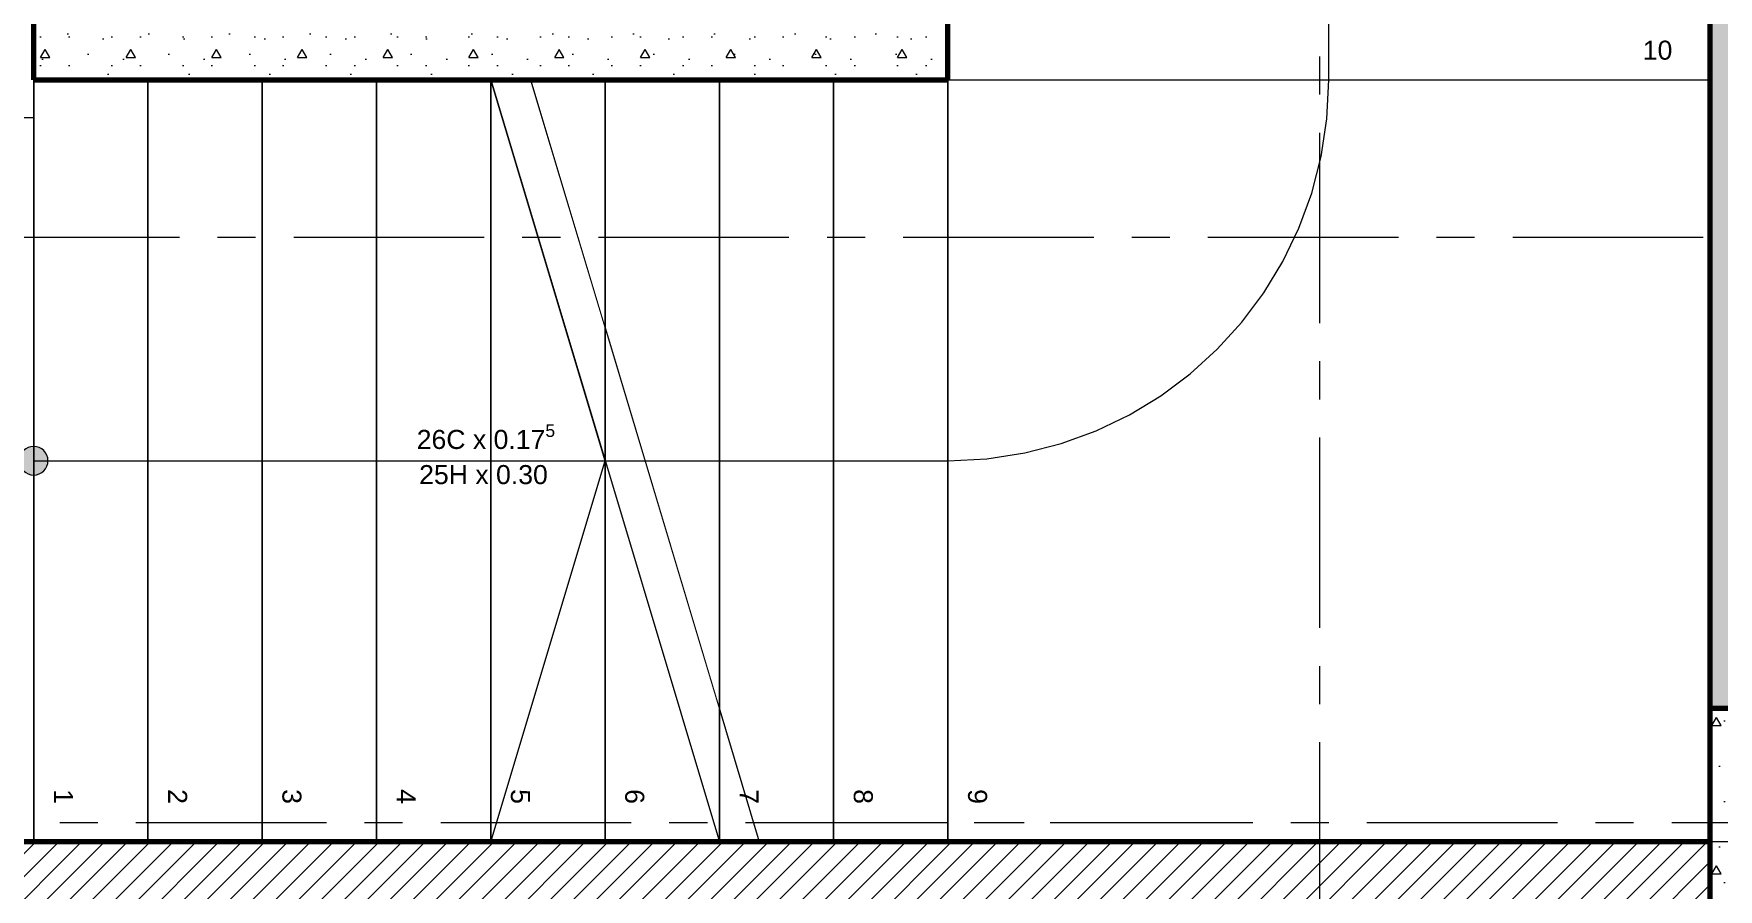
# Model space of a CAD drawing. Header units: inches. Extents: x -38 to 5698, y -33 to 92.
# Drawn here: x 139.17 to 143.592, y 20.225 to 22.471 of the extents above; entities that cross this region are included whole.
import ezdxf

# ---------------------------------------------------------------- set-up
doc = ezdxf.new("R2010")
doc.units = ezdxf.units.IN
doc.header["$MEASUREMENT"] = 0
doc.set_wipeout_variables(frame=1)
for name, pattern in [('ACAD_ISO04W100', [30, 24, -3, 0, -3]), ('Hidden Line', [0.195611, 0.141111, -0.0545]), ('Punto & Raya', [0.65, 0.5, -0.075, 0, -0.075]), ('Raya Pequeña', [0.141111, 0.070556, -0.070556]), ('Wipeout_Contour', [1, 0, -1])]:
    doc.linetypes.add(name, pattern=pattern)
for name, color, linetype in [('02 _ ARQ _ ALB _ Ejes Generales', 7, 'Continuous'), ('02 _ ARQ _ ZON _ Espacio.3D', 7, 'Continuous'), ('08 _ STR _ EXT _ 06 Columnas', 7, 'Continuous'), ('08 _ STR _ EXT _ 07 Losa Aligerada', 7, 'Continuous'), ('08 _ STR _ EXT _ 09 Vigas', 7, 'Continuous'), ('08 _ STR _ EXT _ 11 Escaleras', 7, 'Continuous'), ('08 _ STR _ EXT _ 12 Ascensor', 7, 'Continuous'), ('Estructura - 04 MURO', 253, 'Continuous'), ('Marcador - Secciones', 251, 'Continuous')]:
    doc.layers.add(name, color=color, linetype=linetype)
doc.styles.add('Estilo_Generado_3', font='arial.ttf')
pattern_1 = [(0, (92.5, 3e-09), (0, 0.3897114), [0.024375, -0.200625]), (0, (92.6125, 0.19486), (0, 0.3897114), [0.024375, -0.200625]), (60, (92.5, 3e-09), (-0.3375, 0.1948557), [0.024375, -0.200625]), (60, (92.725, 3e-09), (-0.3375, 0.1948557), [0.024375, -0.200625]), (120, (92.5244, 3e-09), (0.3375, 0.1948557), [0.024375, -0.200625]), (120, (92.7494, 3e-09), (0.3375, 0.1948557), [0.024375, -0.200625]), (0, (92.500015, 0.0375), (0, 0.075), [0, -0.075, 0, -0.1125]), (45, (92.537515, 0.0375), (-0.05303301, 0.05303301), [0, -0.05625, 0, -0.09375])]

msp = doc.modelspace()

# ---------------------------------------------------------------- linework, layer by layer
at = {"layer": '02 _ ARQ _ ZON _ Espacio.3D', "color": 254, "linetype": 'Continuous', "lineweight": 0, "flags": 128}
msp.add_lwpolyline([(138.17, 19.05), (138.17, 20.35), (139.17, 20.35), (139.17, 22.25), (138.67, 22.25), (138.67, 22.7), (139.17, 22.7), (139.17, 24.4), (138.67, 24.4), (138.67, 24.85), (139.17, 24.85), (139.17, 26.75), (143.57, 26.75), (143.57, 27), (143.92, 27), (143.92, 29.7)], dxfattribs=at)
at = {"layer": '08 _ STR _ EXT _ 07 Losa Aligerada', "color": 7, "linetype": 'Continuous', "lineweight": 18, "flags": 128}
msp.add_lwpolyline([(129.57, 3.3753), (137.07, 3.3753), (137.07, 6.05), (144.82, 6.05), (144.82, 14.9999), (144.07, 14.9999), (144.07, 15.1499), (144.07, 15.7999), (144.07, 18.1001), (144.07, 18.1001), (144.07, 20.35), (139.17, 20.35), (139.17, 22.35), (139.17, 22.6), (139.17, 24.5), (139.17, 24.75), (139.17, 26.75), (144.07, 26.75), (144.07, 29.7)], dxfattribs=at)

# ---------------------------------------------------------------- next in the draw order: wipeouts: each hides what was drawn before it
at = {"color": 254, "linetype": 'Wipeout_Contour', "lineweight": 0, "ltscale": 3410.443339}
msp.add_wipeout([(139.8744, 22.35), (140.4744, 20.35), (141.57, 20.35), (141.57, 22.35)], dxfattribs=at).dxf.layer = '08 _ STR _ EXT _ 11 Escaleras'

# ---------------------------------------------------------------- next in the draw order: linework, layer by layer
at = {"layer": '08 _ STR _ EXT _ 11 Escaleras', "color": 161, "linetype": 'Continuous', "lineweight": 13}
for p, q in [((141.57, 22.35), (139.8744, 22.35)), ((140.4744, 20.35), (141.57, 20.35))]:
    msp.add_line(p, q, dxfattribs=at)

# ---------------------------------------------------------------- next in the draw order: wipeouts: each hides what was drawn before it
at = {"color": 254, "linetype": 'Wipeout_Contour', "lineweight": 0, "ltscale": 2555.067711}
msp.add_wipeout([(140.07, 22.35), (139.8744, 22.35), (140.07, 21.698)], dxfattribs=at).dxf.layer = '08 _ STR _ EXT _ 11 Escaleras'
at = {"color": 254, "linetype": 'Wipeout_Contour', "lineweight": 0, "ltscale": 3414.464033}
msp.add_wipeout([(142.0085, 22.35), (141.57, 22.35), (141.57, 20.35), (142.0085, 20.35)], dxfattribs=at).dxf.layer = '08 _ STR _ EXT _ 11 Escaleras'

# ---------------------------------------------------------------- next in the draw order: linework, layer by layer
at = {"layer": '08 _ STR _ EXT _ 11 Escaleras', "color": 167, "linetype": 'Continuous', "lineweight": 18}
for p, q in [((140.07, 22.35), (139.8744, 22.35)), ((140.07, 21.698), (140.07, 22.35))]:
    msp.add_line(p, q, dxfattribs=at)
at = {"layer": '08 _ STR _ EXT _ 11 Escaleras', "color": 161, "linetype": 'Continuous', "lineweight": 13}
for p, q in [((142.0085, 22.35), (141.57, 22.35)), ((141.57, 20.35), (142.0085, 20.35))]:
    msp.add_line(p, q, dxfattribs=at)
at = {"layer": '08 _ STR _ EXT _ 11 Escaleras', "color": 161, "linetype": 'Raya Pequeña', "lineweight": 13}
msp.add_line((142.0085, 20.35), (142.0085, 22.35), dxfattribs=at)

# ---------------------------------------------------------------- next in the draw order: wipeouts: each hides what was drawn before it
at = {"color": 254, "linetype": 'Wipeout_Contour', "lineweight": 0, "ltscale": 3408.245928}
msp.add_wipeout([(140.37, 22.35), (140.07, 22.35), (140.07, 21.698), (140.37, 20.698)], dxfattribs=at).dxf.layer = '08 _ STR _ EXT _ 11 Escaleras'
at = {"color": 254, "linetype": 'Wipeout_Contour', "lineweight": 0, "ltscale": 3418.462748}
msp.add_wipeout([(143.57, 22.35), (142.0085, 22.35), (142.0085, 20.35), (143.57, 20.35)], dxfattribs=at).dxf.layer = '08 _ STR _ EXT _ 11 Escaleras'

# ---------------------------------------------------------------- next in the draw order: hatches: boundary and pattern name
at = {"layer": '08 _ STR _ EXT _ 11 Escaleras', "linetype": 'Continuous', "lineweight": 13}
msp.add_hatch(color=161, dxfattribs=at).paths.add_polyline_path([(140.1744, 21.3125, 1), (140.1744, 21.3875, 1)])

# ---------------------------------------------------------------- next in the draw order: linework, layer by layer
at = {"layer": '08 _ STR _ EXT _ 11 Escaleras', "color": 167, "linetype": 'Continuous', "lineweight": 18}
for p, q in [((140.07, 22.35), (140.07, 21.698)), ((140.37, 22.35), (140.07, 22.35)), ((140.37, 20.698), (140.37, 22.35))]:
    msp.add_line(p, q, dxfattribs=at)
at = {"layer": '08 _ STR _ EXT _ 11 Escaleras', "color": 161, "linetype": 'Continuous', "lineweight": 13}
for p, q in [((143.57, 20.35), (143.57, 22.35)), ((142.0085, 20.35), (143.57, 20.35))]:
    msp.add_line(p, q, dxfattribs=at)
at = {"layer": '08 _ STR _ EXT _ 11 Escaleras', "color": 167, "linetype": 'Continuous', "lineweight": 18, "flags": 128}
msp.add_lwpolyline([(140.1744, 21.3125, 1), (140.1744, 21.3875, 1)], format="xyb", close=True, dxfattribs=at)

# ---------------------------------------------------------------- next in the draw order: wipeouts: each hides what was drawn before it
at = {"color": 254, "linetype": 'Wipeout_Contour', "lineweight": 0, "ltscale": 3417.818333}
msp.add_wipeout([(143.57, 24.75), (141.57, 24.75), (141.57, 22.35), (143.57, 22.35)], dxfattribs=at).dxf.layer = '08 _ STR _ EXT _ 11 Escaleras'
at = {"color": 254, "linetype": 'Wipeout_Contour', "lineweight": 0, "ltscale": 4261.817961}
msp.add_wipeout([(140.37, 22.35), (140.37, 20.698), (140.4744, 20.35), (140.67, 20.35), (140.67, 22.35)], dxfattribs=at).dxf.layer = '08 _ STR _ EXT _ 11 Escaleras'

# ---------------------------------------------------------------- next in the draw order: linework, layer by layer
at = {"layer": '08 _ STR _ EXT _ 11 Escaleras', "color": 161, "linetype": 'Continuous', "lineweight": 13}
for p, q in [((141.57, 24.75), (141.57, 22.35)), ((143.57, 22.35), (143.57, 24.75)), ((141.57, 22.35), (141.57, 20.35))]:
    msp.add_line(p, q, dxfattribs=at)
at = {"layer": '08 _ STR _ EXT _ 11 Escaleras', "color": 167, "linetype": 'Continuous', "lineweight": 18}
for p, q in [((139.8744, 22.35), (140.4744, 20.35)), ((140.37, 22.35), (140.37, 20.698)), ((140.67, 22.35), (140.37, 22.35)), ((140.67, 20.35), (140.67, 22.35)), ((140.4744, 20.35), (140.67, 20.35))]:
    msp.add_line(p, q, dxfattribs=at)

# ---------------------------------------------------------------- next in the draw order: wipeouts: each hides what was drawn before it
at = {"color": 254, "linetype": 'Wipeout_Contour', "lineweight": 0, "ltscale": 3410.588354}
msp.add_wipeout([(140.67, 20.35), (140.97, 20.35), (140.97, 22.35), (140.67, 22.35)], dxfattribs=at).dxf.layer = '08 _ STR _ EXT _ 11 Escaleras'

# ---------------------------------------------------------------- next in the draw order: linework, layer by layer
at = {"layer": '08 _ STR _ EXT _ 11 Escaleras', "color": 167, "linetype": 'Continuous', "lineweight": 18}
for p, q in [((140.67, 22.35), (140.67, 20.35)), ((140.97, 22.35), (140.67, 22.35)), ((140.97, 20.35), (140.97, 22.35)), ((140.67, 20.35), (140.97, 20.35))]:
    msp.add_line(p, q, dxfattribs=at)

# ---------------------------------------------------------------- next in the draw order: wipeouts: each hides what was drawn before it
at = {"color": 254, "linetype": 'Wipeout_Contour', "lineweight": 0, "ltscale": 3411.787977}
msp.add_wipeout([(140.97, 20.35), (141.27, 20.35), (141.27, 22.35), (140.97, 22.35)], dxfattribs=at).dxf.layer = '08 _ STR _ EXT _ 11 Escaleras'

# ---------------------------------------------------------------- next in the draw order: linework, layer by layer
at = {"layer": '08 _ STR _ EXT _ 11 Escaleras', "color": 167, "linetype": 'Continuous', "lineweight": 18}
for p, q in [((140.97, 22.35), (140.97, 20.35)), ((141.27, 22.35), (140.97, 22.35)), ((141.27, 20.35), (141.27, 22.35)), ((140.97, 20.35), (141.27, 20.35))]:
    msp.add_line(p, q, dxfattribs=at)

# ---------------------------------------------------------------- next in the draw order: wipeouts: each hides what was drawn before it
at = {"color": 254, "linetype": 'Wipeout_Contour', "lineweight": 0, "ltscale": 3412.9876}
msp.add_wipeout([(141.27, 22.35), (141.27, 20.35), (141.57, 20.35), (141.57, 22.35)], dxfattribs=at).dxf.layer = '08 _ STR _ EXT _ 11 Escaleras'

# ---------------------------------------------------------------- next in the draw order: linework, layer by layer
at = {"layer": '08 _ STR _ EXT _ 11 Escaleras', "color": 167, "linetype": 'Continuous', "lineweight": 18}
for p, q in [((141.27, 22.35), (141.27, 20.35)), ((141.57, 22.35), (141.27, 22.35)), ((141.57, 20.35), (141.57, 22.35)), ((141.27, 20.35), (141.57, 20.35))]:
    msp.add_line(p, q, dxfattribs=at)

# ---------------------------------------------------------------- next in the draw order: wipeouts: each hides what was drawn before it
at = {"color": 254, "linetype": 'Wipeout_Contour', "lineweight": 0, "ltscale": 3417.586109}
msp.add_wipeout([(143.57, 22.35), (141.57, 22.35), (141.57, 20.35), (143.57, 20.35)], dxfattribs=at).dxf.layer = '08 _ STR _ EXT _ 11 Escaleras'

# ---------------------------------------------------------------- next in the draw order: linework, layer by layer
at = {"layer": '08 _ STR _ EXT _ 11 Escaleras', "color": 167, "linetype": 'Continuous', "lineweight": 18}
for p, q in [((143.57, 22.35), (141.57, 22.35)), ((141.57, 22.35), (141.57, 20.35)), ((143.57, 20.35), (143.57, 22.35)), ((140.1744, 21.35), (141.57, 21.35)), ((141.57, 20.35), (143.57, 20.35))]:
    msp.add_line(p, q, dxfattribs=at)

# ---------------------------------------------------------------- next in the draw order: wipeouts: each hides what was drawn before it
at = {"color": 254, "linetype": 'Wipeout_Contour', "lineweight": 0, "ltscale": 3417.701909}
msp.add_wipeout([(141.57, 22.35), (143.57, 22.35), (143.57, 22.65), (141.57, 22.65)], dxfattribs=at).dxf.layer = '08 _ STR _ EXT _ 11 Escaleras'
at = {"color": 254, "linetype": 'Wipeout_Contour', "lineweight": 0, "ltscale": 3407.432195}
msp.add_wipeout([(139.22, 20.35), (140.97, 20.35), (140.37, 22.35), (139.22, 22.35)], dxfattribs=at).dxf.layer = '08 _ STR _ EXT _ 11 Escaleras'

# ---------------------------------------------------------------- next in the draw order: linework, layer by layer
at = {"layer": '08 _ STR _ EXT _ 11 Escaleras', "color": 167, "linetype": 'Continuous', "lineweight": 18}
for p, q in [((142.57, 22.35), (142.57, 24.75)), ((141.57, 22.65), (141.57, 22.35)), ((143.57, 22.35), (143.57, 22.65)), ((141.57, 22.35), (143.57, 22.35))]:
    msp.add_line(p, q, dxfattribs=at)
at = {"layer": '08 _ STR _ EXT _ 11 Escaleras', "color": 161, "linetype": 'Continuous', "lineweight": 13}
for p, q in [((140.37, 22.35), (139.22, 22.35)), ((139.22, 22.35), (139.22, 20.35)), ((139.22, 20.35), (140.97, 20.35))]:
    msp.add_line(p, q, dxfattribs=at)
at = {"layer": '08 _ STR _ EXT _ 11 Escaleras', "color": 167, "linetype": 'Continuous', "lineweight": 18}
msp.add_arc((141.57, 22.35), 1, 270, 0, dxfattribs=at)

# ---------------------------------------------------------------- next in the draw order: wipeouts: each hides what was drawn before it
at = {"color": 254, "linetype": 'Wipeout_Contour', "lineweight": 0, "ltscale": 3404.590243}
msp.add_wipeout([(139.47, 22.35), (139.17, 22.35), (139.17, 20.35), (139.47, 20.35)], dxfattribs=at).dxf.layer = '08 _ STR _ EXT _ 11 Escaleras'

# ---------------------------------------------------------------- next in the draw order: hatches: boundary and pattern name
at = {"layer": '08 _ STR _ EXT _ 11 Escaleras', "linetype": 'Continuous', "lineweight": 13}
msp.add_hatch(color=161, dxfattribs=at).paths.add_polyline_path([(139.17, 21.3125, 1), (139.17, 21.3875, 1)])

# ---------------------------------------------------------------- next in the draw order: linework, layer by layer
at = {"layer": '08 _ STR _ EXT _ 11 Escaleras', "color": 167, "linetype": 'Continuous', "lineweight": 18}
for p, q in [((139.17, 22.35), (139.17, 20.35)), ((139.47, 22.35), (139.17, 22.35)), ((139.47, 20.35), (139.47, 22.35)), ((139.17, 20.35), (139.47, 20.35))]:
    msp.add_line(p, q, dxfattribs=at)
at = {"layer": '08 _ STR _ EXT _ 11 Escaleras', "color": 167, "linetype": 'Continuous', "lineweight": 18, "flags": 128}
msp.add_lwpolyline([(139.17, 21.3125, 1), (139.17, 21.3875, 1)], format="xyb", close=True, dxfattribs=at)
at = {"layer": '08 _ STR _ EXT _ 12 Ascensor', "color": 7, "linetype": 'Continuous', "lineweight": 80, "flags": 128}
msp.add_lwpolyline([(139.17, 22.35), (139.17, 22.6)], dxfattribs=at)

# ---------------------------------------------------------------- next in the draw order: texts
at = {"layer": '08 _ STR _ EXT _ 11 Escaleras', "color": 161, "lineweight": 13, "insert": (139.2479, 20.4879), "char_height": 0.05, "attachment_point": 4, "rotation": 270, "style": 'Estilo_Generado_3'}
msp.add_mtext('\\A1;{\\pql;\\fArial|b0|i0|c0|p34;1}', dxfattribs=at)

# ---------------------------------------------------------------- next in the draw order: wipeouts: each hides what was drawn before it
at = {"color": 254, "linetype": 'Wipeout_Contour', "lineweight": 0, "ltscale": 3405.789865}
msp.add_wipeout([(139.77, 22.35), (139.47, 22.35), (139.47, 20.35), (139.77, 20.35)], dxfattribs=at).dxf.layer = '08 _ STR _ EXT _ 11 Escaleras'

# ---------------------------------------------------------------- next in the draw order: linework, layer by layer
at = {"layer": '08 _ STR _ EXT _ 11 Escaleras', "color": 167, "linetype": 'Continuous', "lineweight": 18}
for p, q in [((139.47, 22.35), (139.47, 20.35)), ((139.77, 22.35), (139.47, 22.35)), ((139.77, 20.35), (139.77, 22.35)), ((139.17, 21.35), (139.47, 21.35)), ((139.47, 20.35), (139.77, 20.35))]:
    msp.add_line(p, q, dxfattribs=at)

# ---------------------------------------------------------------- next in the draw order: texts
at = {"layer": '08 _ STR _ EXT _ 11 Escaleras', "color": 161, "lineweight": 13, "insert": (139.5479, 20.4879), "char_height": 0.05, "attachment_point": 4, "rotation": 270, "style": 'Estilo_Generado_3'}
msp.add_mtext('\\A1;{\\pql;\\fArial|b0|i0|c0|p34;2}', dxfattribs=at)

# ---------------------------------------------------------------- next in the draw order: wipeouts: each hides what was drawn before it
at = {"color": 254, "linetype": 'Wipeout_Contour', "lineweight": 0, "ltscale": 3406.989487}
msp.add_wipeout([(140.07, 22.35), (139.77, 22.35), (139.77, 20.35), (140.07, 20.35)], dxfattribs=at).dxf.layer = '08 _ STR _ EXT _ 11 Escaleras'

# ---------------------------------------------------------------- next in the draw order: linework, layer by layer
at = {"layer": '08 _ STR _ EXT _ 11 Escaleras', "color": 167, "linetype": 'Continuous', "lineweight": 18}
for p, q in [((139.77, 22.35), (139.77, 20.35)), ((140.07, 22.35), (139.77, 22.35)), ((140.07, 20.35), (140.07, 22.35)), ((139.77, 20.35), (140.07, 20.35))]:
    msp.add_line(p, q, dxfattribs=at)

# ---------------------------------------------------------------- next in the draw order: texts
at = {"layer": '08 _ STR _ EXT _ 11 Escaleras', "color": 161, "lineweight": 13, "insert": (139.8475, 20.4879), "char_height": 0.05, "attachment_point": 4, "rotation": 270, "style": 'Estilo_Generado_3'}
msp.add_mtext('\\A1;{\\pql;\\fArial|b0|i0|c0|p34;3}', dxfattribs=at)

# ---------------------------------------------------------------- next in the draw order: wipeouts: each hides what was drawn before it
at = {"color": 254, "linetype": 'Wipeout_Contour', "lineweight": 0, "ltscale": 3408.189109}
msp.add_wipeout([(140.07, 22.35), (140.07, 20.35), (140.37, 20.35), (140.37, 22.35)], dxfattribs=at).dxf.layer = '08 _ STR _ EXT _ 11 Escaleras'

# ---------------------------------------------------------------- next in the draw order: linework, layer by layer
at = {"layer": '08 _ STR _ EXT _ 11 Escaleras', "color": 167, "linetype": 'Continuous', "lineweight": 18}
for p, q in [((140.07, 22.35), (140.07, 20.35)), ((140.37, 22.35), (140.07, 22.35)), ((140.37, 20.35), (140.37, 22.35)), ((140.07, 20.35), (140.37, 20.35))]:
    msp.add_line(p, q, dxfattribs=at)

# ---------------------------------------------------------------- next in the draw order: texts
at = {"layer": '08 _ STR _ EXT _ 11 Escaleras', "color": 161, "lineweight": 13, "insert": (140.1479, 20.4879), "char_height": 0.05, "attachment_point": 4, "rotation": 270, "style": 'Estilo_Generado_3'}
msp.add_mtext('\\A1;{\\pql;\\fArial|b0|i0|c0|p34;4}', dxfattribs=at)

# ---------------------------------------------------------------- next in the draw order: wipeouts: each hides what was drawn before it
at = {"color": 254, "linetype": 'Wipeout_Contour', "lineweight": 0, "ltscale": 3409.350441}
msp.add_wipeout([(140.67, 21.35), (140.37, 22.35), (140.37, 20.35), (140.67, 20.35)], dxfattribs=at).dxf.layer = '08 _ STR _ EXT _ 11 Escaleras'

# ---------------------------------------------------------------- next in the draw order: linework, layer by layer
at = {"layer": '08 _ STR _ EXT _ 11 Escaleras', "color": 167, "linetype": 'Continuous', "lineweight": 18}
for p, q in [((140.37, 22.35), (140.37, 20.35)), ((140.67, 20.35), (140.67, 21.35)), ((140.37, 20.35), (140.67, 20.35))]:
    msp.add_line(p, q, dxfattribs=at)

# ---------------------------------------------------------------- next in the draw order: texts
at = {"layer": '08 _ STR _ EXT _ 11 Escaleras', "color": 161, "lineweight": 13, "char_height": 0.05, "style": 'Estilo_Generado_3'}
for s, insert, attachment_point in [('\\A1;{\\pqc;\\pt0,3.55;\\fArial|b0|i0|c0|p34;26C x \\fArial|b0|i0|c0|p34;0.17\\fArial|b0|i0|c0|p34;\\A1{\\H.66x;\\S5^  ;}\\fArial|b0|i0|c0|p34;\\fArial|b0|i0|c0|p34;\\fArial|b0|i0|c0|p34;\\fArial|b0|i0|c0|p34;\\A1{\\H.66x;\\S^  ;}\\fArial|b0|i0|c0|p34;\\fArial|b0|i0|c0|p34;\\fArial|b0|i0|c0|p34;\\fArial|b0|i0|c0|p34;\\A1{\\H.66x;\\S^  ;}\\fArial|b0|i0|c0|p34;}', (140.37, 21.3663), 8), ('\\A1;{\\pqc;\\pt0,3.55;\\fArial|b0|i0|c0|p34;25H x \\fArial|b0|i0|c0|p34;0.30\\fArial|b0|i0|c0|p34;\\A1{\\H.66x;\\S^  ;}\\fArial|b0|i0|c0|p34;\\fArial|b0|i0|c0|p34;\\fArial|b0|i0|c0|p34;\\fArial|b0|i0|c0|p34;\\A1{\\H.66x;\\S^  ;}\\fArial|b0|i0|c0|p34;\\fArial|b0|i0|c0|p34;\\fArial|b0|i0|c0|p34;\\fArial|b0|i0|c0|p34;\\A1{\\H.66x;\\S^  ;}\\fArial|b0|i0|c0|p34;}', (140.37, 21.3386), 2)]:
    msp.add_mtext(s, dxfattribs=dict(at, insert=insert, attachment_point=attachment_point))
at = {"layer": '08 _ STR _ EXT _ 11 Escaleras', "color": 161, "lineweight": 13, "insert": (140.4475, 20.4879), "char_height": 0.05, "attachment_point": 4, "rotation": 270, "style": 'Estilo_Generado_3'}
msp.add_mtext('\\A1;{\\pql;\\fArial|b0|i0|c0|p34;5}', dxfattribs=at)

# ---------------------------------------------------------------- next in the draw order: wipeouts: each hides what was drawn before it
at = {"color": 254, "linetype": 'Wipeout_Contour', "lineweight": 0, "ltscale": 2556.867094}
msp.add_wipeout([(140.67, 22.35), (140.4744, 22.35), (140.67, 21.698)], dxfattribs=at).dxf.layer = '08 _ STR _ EXT _ 11 Escaleras'

# ---------------------------------------------------------------- next in the draw order: linework, layer by layer
at = {"layer": '08 _ STR _ EXT _ 11 Escaleras', "color": 161, "linetype": 'ACAD_ISO04W100', "lineweight": 13}
for p, q in [((140.67, 22.35), (140.4744, 22.35)), ((140.67, 21.698), (140.67, 22.35))]:
    msp.add_line(p, q, dxfattribs=at)

# ---------------------------------------------------------------- next in the draw order: wipeouts: each hides what was drawn before it
at = {"color": 254, "linetype": 'Wipeout_Contour', "lineweight": 0, "ltscale": 2558.228008}
msp.add_wipeout([(140.67, 20.35), (140.97, 20.35), (140.67, 21.35)], dxfattribs=at).dxf.layer = '08 _ STR _ EXT _ 11 Escaleras'

# ---------------------------------------------------------------- next in the draw order: linework, layer by layer
at = {"layer": '08 _ STR _ EXT _ 11 Escaleras', "color": 167, "linetype": 'Continuous', "lineweight": 18}
for p, q in [((140.67, 21.35), (140.67, 20.35)), ((140.67, 20.35), (140.97, 20.35))]:
    msp.add_line(p, q, dxfattribs=at)

# ---------------------------------------------------------------- next in the draw order: texts
at = {"layer": '08 _ STR _ EXT _ 11 Escaleras', "color": 161, "lineweight": 13, "insert": (140.7475, 20.4879), "char_height": 0.05, "attachment_point": 4, "rotation": 270, "style": 'Estilo_Generado_3'}
msp.add_mtext('\\A1;{\\pql;\\fArial|b0|i0|c0|p34;6}', dxfattribs=at)

# ---------------------------------------------------------------- next in the draw order: wipeouts: each hides what was drawn before it
at = {"color": 254, "linetype": 'Wipeout_Contour', "lineweight": 0, "ltscale": 3410.645132}
msp.add_wipeout([(140.67, 22.35), (140.67, 21.698), (140.97, 20.698), (140.97, 22.35)], dxfattribs=at).dxf.layer = '08 _ STR _ EXT _ 11 Escaleras'

# ---------------------------------------------------------------- next in the draw order: linework, layer by layer
at = {"layer": '08 _ STR _ EXT _ 11 Escaleras', "color": 167, "linetype": 'Continuous', "lineweight": 18}
for p, q in [((140.67, 21.35), (140.37, 22.35)), ((139.47, 21.35), (140.67, 21.35)), ((140.37, 20.35), (140.67, 21.35))]:
    msp.add_line(p, q, dxfattribs=at)
at = {"layer": '08 _ STR _ EXT _ 11 Escaleras', "color": 161, "linetype": 'ACAD_ISO04W100', "lineweight": 13}
for p, q in [((140.67, 22.35), (140.67, 21.698)), ((140.97, 22.35), (140.67, 22.35)), ((140.97, 20.698), (140.97, 22.35))]:
    msp.add_line(p, q, dxfattribs=at)

# ---------------------------------------------------------------- next in the draw order: wipeouts: each hides what was drawn before it
at = {"color": 254, "linetype": 'Wipeout_Contour', "lineweight": 0, "ltscale": 4264.817035}
msp.add_wipeout([(140.97, 22.35), (140.97, 20.698), (141.0744, 20.35), (141.27, 20.35), (141.27, 22.35)], dxfattribs=at).dxf.layer = '08 _ STR _ EXT _ 11 Escaleras'

# ---------------------------------------------------------------- next in the draw order: linework, layer by layer
at = {"layer": '08 _ STR _ EXT _ 11 Escaleras', "color": 167, "linetype": 'Continuous', "lineweight": 18}
msp.add_line((140.37, 22.35), (140.97, 20.35), dxfattribs=at)
at = {"layer": '08 _ STR _ EXT _ 11 Escaleras', "color": 161, "linetype": 'ACAD_ISO04W100', "lineweight": 13}
for p, q in [((140.4744, 22.35), (141.0744, 20.35)), ((140.97, 22.35), (140.97, 20.698)), ((141.27, 22.35), (140.97, 22.35)), ((141.27, 20.35), (141.27, 22.35)), ((141.0744, 20.35), (141.27, 20.35))]:
    msp.add_line(p, q, dxfattribs=at)

# ---------------------------------------------------------------- next in the draw order: texts
at = {"layer": '08 _ STR _ EXT _ 11 Escaleras', "color": 161, "lineweight": 13, "insert": (141.0479, 20.4879), "char_height": 0.05, "attachment_point": 4, "rotation": 270, "style": 'Estilo_Generado_3'}
msp.add_mtext('\\A1;{\\pql;\\fArial|b0|i0|c0|p34;7}', dxfattribs=at)

# ---------------------------------------------------------------- next in the draw order: wipeouts: each hides what was drawn before it
at = {"color": 254, "linetype": 'Wipeout_Contour', "lineweight": 0, "ltscale": 3412.9876}
msp.add_wipeout([(141.27, 20.35), (141.57, 20.35), (141.57, 22.35), (141.27, 22.35)], dxfattribs=at).dxf.layer = '08 _ STR _ EXT _ 11 Escaleras'

# ---------------------------------------------------------------- next in the draw order: hatches: boundary and pattern name
at = {"layer": '08 _ STR _ EXT _ 12 Ascensor', "linetype": 'Continuous', "lineweight": 9}
h = msp.add_hatch(dxfattribs=at)
h.set_pattern_fill('HORMIGÓN_EN_MASA_0002', style=0, pattern_type=2)
h.set_pattern_definition(pattern_1)
h.paths.add_polyline_path([(141.32, 22.6), (139.17, 22.6), (139.17, 22.35), (141.32, 22.35)])

# ---------------------------------------------------------------- next in the draw order: linework, layer by layer
at = {"layer": '08 _ STR _ EXT _ 11 Escaleras', "color": 161, "linetype": 'ACAD_ISO04W100', "lineweight": 13}
for p, q in [((141.27, 22.35), (141.27, 20.35)), ((141.57, 22.35), (141.27, 22.35)), ((141.57, 20.35), (141.57, 22.35)), ((141.27, 20.35), (141.57, 20.35))]:
    msp.add_line(p, q, dxfattribs=at)

# ---------------------------------------------------------------- next in the draw order: texts
at = {"layer": '08 _ STR _ EXT _ 11 Escaleras', "color": 161, "lineweight": 13, "insert": (141.3475, 20.4879), "char_height": 0.05, "attachment_point": 4, "rotation": 270, "style": 'Estilo_Generado_3'}
msp.add_mtext('\\A1;{\\pql;\\fArial|b0|i0|c0|p34;8}', dxfattribs=at)

# ---------------------------------------------------------------- next in the draw order: wipeouts: each hides what was drawn before it
at = {"color": 254, "linetype": 'Wipeout_Contour', "lineweight": 0, "ltscale": 3417.586109}
msp.add_wipeout([(143.57, 22.35), (141.57, 22.35), (141.57, 20.35), (143.57, 20.35)], dxfattribs=at).dxf.layer = '08 _ STR _ EXT _ 11 Escaleras'

# ---------------------------------------------------------------- next in the draw order: linework, layer by layer
at = {"layer": '02 _ ARQ _ ALB _ Ejes Generales', "color": 252, "linetype": 'Punto & Raya', "lineweight": 13}
for p, q in [((136.2385, 20.4), (142.2385, 20.4)), ((141.07, 20.4), (147.07, 20.4))]:
    msp.add_line(p, q, dxfattribs=at)
at = {"layer": '08 _ STR _ EXT _ 09 Vigas', "color": 251, "linetype": 'Continuous', "lineweight": 13}
msp.add_line((143.57, 20.7), (144.07, 20.7), dxfattribs=at)
at = {"layer": '08 _ STR _ EXT _ 09 Vigas', "color": 251, "linetype": 'Continuous', "lineweight": 80}
msp.add_line((144.07, 20.7), (143.57, 20.7), dxfattribs=at)
at = {"layer": '08 _ STR _ EXT _ 11 Escaleras', "color": 161, "linetype": 'ACAD_ISO04W100', "lineweight": 13}
for p, q in [((143.57, 22.35), (141.57, 22.35)), ((141.57, 22.35), (141.57, 20.35)), ((143.57, 20.35), (143.57, 22.35)), ((140.7744, 21.35), (141.57, 21.35)), ((141.57, 20.35), (143.57, 20.35))]:
    msp.add_line(p, q, dxfattribs=at)
at = {"layer": 'Marcador - Secciones', "color": 251, "linetype": 'Punto & Raya', "lineweight": 13}
msp.add_line((121.4526, 21.9367), (149.2072, 21.9367), dxfattribs=at)

# ---------------------------------------------------------------- next in the draw order: texts
at = {"layer": '08 _ STR _ EXT _ 11 Escaleras', "color": 161, "lineweight": 13, "insert": (141.6475, 20.4879), "char_height": 0.05, "attachment_point": 4, "rotation": 270, "style": 'Estilo_Generado_3'}
msp.add_mtext('\\A1;{\\pql;\\fArial|b0|i0|c0|p34;9}', dxfattribs=at)

# ---------------------------------------------------------------- next in the draw order: wipeouts: each hides what was drawn before it
at = {"color": 254, "linetype": 'Wipeout_Contour', "lineweight": 0, "ltscale": 3417.701909}
msp.add_wipeout([(141.57, 22.35), (143.57, 22.35), (143.57, 22.65), (141.57, 22.65)], dxfattribs=at).dxf.layer = '08 _ STR _ EXT _ 11 Escaleras'
at = {"color": 254, "linetype": 'Wipeout_Contour', "lineweight": 0, "ltscale": 3410.976089}
msp.add_wipeout([(138.32, 20.1), (143.57, 20.1), (143.57, 20.35), (138.32, 20.35)], dxfattribs=at).dxf.layer = 'Estructura - 04 MURO'

# ---------------------------------------------------------------- next in the draw order: hatches: boundary and pattern name
at = {"layer": '08 _ STR _ EXT _ 06 Columnas', "linetype": 'Continuous', "lineweight": 9}
h = msp.add_hatch(dxfattribs=at)
h.set_pattern_fill('HORMIGÓN_EN_MASA_0002', style=0, pattern_type=2)
h.set_pattern_definition(pattern_1)
h.paths.add_polyline_path([(143.57, 20.7), (143.57, 20.1), (144.07, 20.1), (144.07, 20.35), (144.07, 20.35), (144.07, 20.7)])
at = {"layer": '08 _ STR _ EXT _ 09 Vigas', "linetype": 'Continuous', "lineweight": 18}
h = msp.add_hatch(dxfattribs=at)
h.set_pattern_fill('HORMIGÓN_EN_MASA__1__0002', color=12, style=0, pattern_type=2)
h.set_pattern_definition([(0, (92.5, 3e-09), (0, 0.3897114), [0.024375, -0.200625]), (0, (92.6125, 0.19486), (0, 0.3897114), [0.024375, -0.200625]), (60, (92.5, 3e-09), (-0.3375, 0.1948557), [0.024375, -0.200625]), (60, (92.725, 3e-09), (-0.3375, 0.1948557), [0.024375, -0.200625]), (120, (92.5244, 3e-09), (0.3375, 0.1948557), [0.024375, -0.200625]), (120, (92.7494, 3e-09), (0.3375, 0.1948557), [0.024375, -0.200625]), (0, (92.500015, 0.0375), (0, 0.075), [0, -0.075, 0, -0.1125]), (45, (92.537515, 0.0375), (-0.05303301, 0.05303301), [0, -0.05625, 0, -0.09375])])
h.paths.add_polyline_path([(143.57, 20.7), (144.07, 20.7), (144.07, 26.4), (143.57, 26.4)])
at = {"layer": '08 _ STR _ EXT _ 12 Ascensor', "linetype": 'Continuous', "lineweight": 9}
h = msp.add_hatch(dxfattribs=at)
h.set_pattern_fill('HORMIGÓN_EN_MASA_0002', style=0, pattern_type=2)
h.set_pattern_definition(pattern_1)
h.paths.add_polyline_path([(141.32, 22.6), (141.57, 22.35), (141.57, 22.6)])
h = msp.add_hatch(dxfattribs=at)
h.set_pattern_fill('HORMIGÓN_EN_MASA_0002', style=0, pattern_type=2)
h.set_pattern_definition(pattern_1)
h.paths.add_polyline_path([(141.32, 22.35), (141.57, 22.35), (141.32, 22.6)])
at = {"layer": 'Estructura - 04 MURO', "linetype": 'Continuous', "lineweight": 5}
h = msp.add_hatch(dxfattribs=at)
h.set_pattern_fill('LADRILLO_COMÚN_0002', color=252, style=0, pattern_type=2)
h.set_pattern_definition([(45, (92.500015, 3e-09), (-0.030052038, 0.030052038), [])])
h.paths.add_polyline_path([(138.32, 20.1), (143.57, 20.1), (143.57, 20.35), (138.32, 20.35)])

# ---------------------------------------------------------------- next in the draw order: linework, layer by layer
at = {"layer": '08 _ STR _ EXT _ 06 Columnas', "color": 7, "linetype": 'Continuous', "lineweight": 80, "flags": 128}
msp.add_lwpolyline([(144.07, 20.35), (144.07, 20.7), (143.57, 20.7), (143.57, 20.1), (144.07, 20.1)], dxfattribs=at)
at = {"layer": '08 _ STR _ EXT _ 09 Vigas', "color": 251, "linetype": 'Continuous', "lineweight": 13}
msp.add_line((143.57, 26.4), (143.57, 20.7), dxfattribs=at)
at = {"layer": '08 _ STR _ EXT _ 09 Vigas', "color": 251, "linetype": 'Continuous', "lineweight": 80}
msp.add_line((143.57, 26.4), (143.57, 20.7), dxfattribs=at)
at = {"layer": '08 _ STR _ EXT _ 09 Vigas', "color": 251, "linetype": 'Hidden Line', "lineweight": 13}
for p in [(143.57, 17.4), (144.07, 20.35)]:
    msp.add_line(p, (143.57, 20.35), dxfattribs=at)
at = {"layer": '08 _ STR _ EXT _ 11 Escaleras', "color": 161, "linetype": 'ACAD_ISO04W100', "lineweight": 13}
for p, q in [((142.57, 22.35), (142.57, 24.75)), ((141.57, 22.65), (141.57, 22.35)), ((143.57, 22.35), (143.57, 22.65)), ((141.57, 22.35), (143.57, 22.35))]:
    msp.add_line(p, q, dxfattribs=at)
msp.add_arc((141.57, 22.35), 1, 270, 0, dxfattribs=at)
at = {"layer": '08 _ STR _ EXT _ 12 Ascensor', "color": 7, "linetype": 'Continuous', "lineweight": 80, "flags": 128}
for points in [[(141.57, 22.35), (141.57, 22.6)], [(139.17, 22.35), (141.57, 22.35)]]:
    msp.add_lwpolyline(points, dxfattribs=at)
at = {"layer": 'Estructura - 04 MURO', "color": 7, "linetype": 'Continuous', "lineweight": 80, "flags": 128}
msp.add_lwpolyline([(143.57, 20.35), (138.17, 20.35)], dxfattribs=at)
at = {"layer": 'Marcador - Secciones', "color": 251, "linetype": 'Punto & Raya', "lineweight": 13}
msp.add_line((142.5454, 46.2111), (142.5454, 0.9472), dxfattribs=at)

# ---------------------------------------------------------------- next in the draw order: texts
at = {"layer": '08 _ STR _ EXT _ 11 Escaleras', "color": 161, "lineweight": 13, "insert": (143.3941, 22.4274), "char_height": 0.05, "attachment_point": 4, "style": 'Estilo_Generado_3'}
msp.add_mtext('\\A1;{\\pql;\\fArial|b0|i0|c0|p34;10}', dxfattribs=at)

doc.saveas('drawing.dxf')
